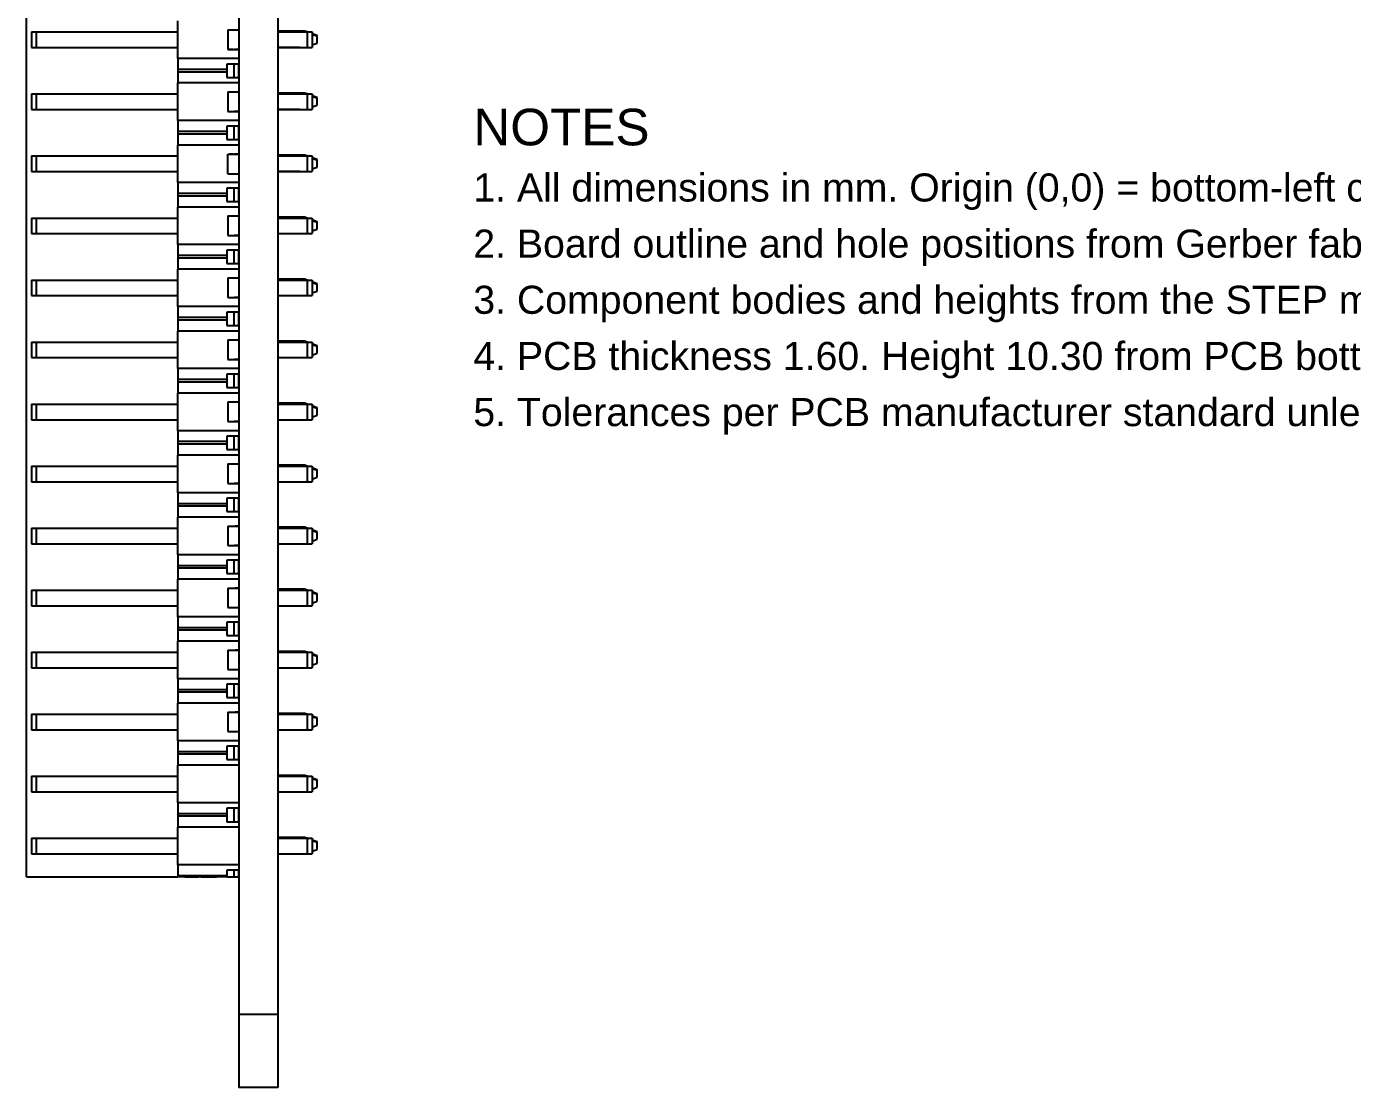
# Model space of a CAD drawing. Header units: millimetres. Extents: x 5 to 205, y 5 to 144.
# Drawn here: x 108 to 162.3, y 52.5 to 96 of the extents above; entities that cross this region are included whole.
import ezdxf

# ---------------------------------------------------------------- set-up
doc = ezdxf.new("R2010")
doc.units = ezdxf.units.MM
doc.layers.add('PARTS', color=8, linetype='CONTINUOUS')
doc.layers.add('TEXT', color=7, linetype='CONTINUOUS')
doc.styles.add('CJK', font='arial.ttf')

msp = doc.modelspace()

# ---------------------------------------------------------------- linework, layer by layer
at = {"layer": 'PARTS'}
for points in [[(116.7, 122.5), (116.7, 55.5)], [(118.3, 122.5), (118.3, 55.5)], [(108, 61.134), (108, 117.014)], [(114.2, 94.654), (114.2, 96.194)], [(108.2, 95.744), (108.4, 95.744)], [(108.2, 95.744), (108.2, 95.104)], [(108.4, 95.744), (114.2, 95.744)], [(108.4, 95.744), (108.4, 95.104)], [(116.25, 95.829), (116.25, 95.029)], [(116.25, 95.829), (116.7, 95.829)], [(116.539, 95.834), (116.551, 95.834)], [(116.539, 95.834), (116.539, 95.829)], [(116.551, 95.834), (116.563, 95.834)], [(116.551, 95.834), (116.551, 95.829)], [(116.563, 95.834), (116.577, 95.834)], [(116.563, 95.834), (116.563, 95.829)], [(116.577, 95.834), (116.61, 95.834)], [(116.577, 95.834), (116.577, 95.829)], [(116.61, 95.834), (116.641, 95.834)], [(116.61, 95.834), (116.61, 95.829)], [(116.641, 95.834), (116.655, 95.834)], [(116.641, 95.834), (116.641, 95.829)], [(116.655, 95.834), (116.675, 95.834)], [(116.655, 95.834), (116.655, 95.829)], [(116.675, 95.834), (116.675, 95.829)], [(119.4, 95.776), (118.3, 95.776)], [(118.3, 95.744), (119.5, 95.744)], [(119.4, 95.744), (118.3, 95.744)], [(119.488, 95.744), (119.4, 95.776)], [(119.4, 95.744), (119.4, 95.744)], [(119.5, 95.744), (119.7, 95.744)], [(119.5, 95.744), (119.5, 95.104)], [(119.7, 95.744), (119.7, 95.104)], [(119.9, 95.594), (119.7, 95.667)], [(119.9, 95.562), (119.7, 95.635)], [(119.9, 95.562), (119.9, 95.594)], [(108.2, 95.104), (108.4, 95.104)], [(108.4, 95.104), (114.2, 95.104)], [(118.3, 95.104), (119.5, 95.104)], [(119.2, 95.104), (118.3, 95.104)], [(119.5, 95.104), (119.7, 95.104)], [(119.7, 95.213), (119.9, 95.286)], [(119.9, 95.286), (119.9, 95.562)], [(116.7, 94.654), (114.2, 94.654)], [(114.2, 94.654), (114.2, 94.204)], [(116.25, 95.029), (116.7, 95.029)], [(116.306, 95.019), (116.306, 95.029)], [(116.317, 95.019), (116.306, 95.019)], [(116.317, 95.019), (116.317, 95.029)], [(116.318, 95.019), (116.317, 95.019)], [(116.318, 95.019), (116.318, 95.029)], [(116.366, 95.019), (116.318, 95.019)], [(116.366, 95.019), (116.366, 95.029)], [(116.367, 95.019), (116.366, 95.019)], [(116.367, 95.019), (116.367, 95.029)], [(116.394, 95.019), (116.367, 95.019)], [(116.394, 95.019), (116.394, 95.029)], [(116.441, 95.019), (116.394, 95.019)], [(116.441, 95.019), (116.441, 95.029)], [(116.446, 95.019), (116.441, 95.019)], [(116.446, 95.019), (116.446, 95.029)], [(116.457, 95.019), (116.446, 95.019)], [(116.457, 95.019), (116.457, 95.029)], [(116.463, 95.019), (116.457, 95.019)], [(116.463, 95.019), (116.463, 95.029)], [(116.473, 95.029), (116.52, 95.025)], [(116.52, 95.029), (116.52, 95.024)], [(116.7, 95.024), (116.52, 95.024)], [(114.2, 94.204), (114.2, 94.104)], [(116.2, 94.204), (114.2, 94.204)], [(114.2, 94.104), (114.2, 93.654)], [(116.2, 94.104), (114.2, 94.104)], [(116.2, 94.429), (116.2, 94.204)], [(116.7, 94.429), (116.2, 94.429)], [(116.2, 94.204), (116.2, 94.104)], [(116.2, 94.104), (116.2, 93.879)], [(116.5, 93.879), (116.5, 94.429)], [(116.7, 93.879), (116.7, 94.429)], [(114.2, 92.114), (114.2, 93.654)], [(116.7, 93.654), (114.2, 93.654)], [(116.2, 93.879), (116.7, 93.879)], [(108.2, 93.204), (108.4, 93.204)], [(108.2, 93.204), (108.2, 92.564)], [(108.4, 93.204), (114.2, 93.204)], [(108.4, 93.204), (108.4, 92.564)], [(116.25, 93.289), (116.25, 92.489)], [(116.25, 93.289), (116.7, 93.289)], [(116.539, 93.294), (116.551, 93.294)], [(116.539, 93.294), (116.539, 93.289)], [(116.551, 93.294), (116.563, 93.294)], [(116.551, 93.294), (116.551, 93.289)], [(116.563, 93.294), (116.577, 93.294)], [(116.563, 93.294), (116.563, 93.289)], [(116.577, 93.294), (116.61, 93.294)], [(116.577, 93.294), (116.577, 93.289)], [(116.61, 93.294), (116.641, 93.294)], [(116.61, 93.294), (116.61, 93.289)], [(116.641, 93.294), (116.655, 93.294)], [(116.641, 93.294), (116.641, 93.289)], [(116.655, 93.294), (116.675, 93.294)], [(116.655, 93.294), (116.655, 93.289)], [(116.675, 93.294), (116.675, 93.289)], [(119.4, 93.236), (118.3, 93.236)], [(118.3, 93.204), (119.5, 93.204)], [(119.4, 93.204), (118.3, 93.204)], [(119.488, 93.204), (119.4, 93.236)], [(119.4, 93.204), (119.4, 93.204)], [(119.5, 93.204), (119.7, 93.204)], [(119.5, 93.204), (119.5, 92.564)], [(119.7, 93.204), (119.7, 92.564)], [(119.9, 93.054), (119.7, 93.127)], [(119.9, 93.022), (119.7, 93.095)], [(119.9, 93.022), (119.9, 93.054)], [(119.9, 92.746), (119.9, 93.022)], [(108.2, 92.564), (108.4, 92.564)], [(108.4, 92.564), (114.2, 92.564)], [(116.25, 92.489), (116.7, 92.489)], [(116.306, 92.479), (116.306, 92.489)], [(116.317, 92.479), (116.306, 92.479)], [(116.317, 92.479), (116.317, 92.489)], [(116.318, 92.479), (116.317, 92.479)], [(116.318, 92.479), (116.318, 92.489)], [(116.366, 92.479), (116.318, 92.479)], [(116.366, 92.479), (116.366, 92.489)], [(116.367, 92.479), (116.366, 92.479)], [(116.367, 92.479), (116.367, 92.489)], [(116.394, 92.479), (116.367, 92.479)], [(116.394, 92.479), (116.394, 92.489)], [(116.441, 92.479), (116.394, 92.479)], [(116.441, 92.479), (116.441, 92.489)], [(116.446, 92.479), (116.441, 92.479)], [(116.446, 92.479), (116.446, 92.489)], [(116.457, 92.479), (116.446, 92.479)], [(116.457, 92.479), (116.457, 92.489)], [(116.463, 92.479), (116.457, 92.479)], [(116.463, 92.479), (116.463, 92.489)], [(116.473, 92.489), (116.52, 92.485)], [(116.52, 92.489), (116.52, 92.484)], [(116.7, 92.484), (116.52, 92.484)], [(118.3, 92.564), (119.5, 92.564)], [(119.2, 92.564), (118.3, 92.564)], [(119.5, 92.564), (119.7, 92.564)], [(119.7, 92.673), (119.9, 92.746)], [(116.7, 92.114), (114.2, 92.114)], [(114.2, 92.114), (114.2, 91.664)], [(116.2, 91.889), (116.2, 91.664)], [(116.7, 91.889), (116.2, 91.889)], [(116.5, 91.339), (116.5, 91.889)], [(116.7, 91.339), (116.7, 91.889)], [(114.2, 91.664), (114.2, 91.564)], [(116.2, 91.664), (114.2, 91.664)], [(114.2, 91.564), (114.2, 91.114)], [(116.2, 91.564), (114.2, 91.564)], [(116.2, 91.664), (116.2, 91.564)], [(116.2, 91.564), (116.2, 91.339)], [(116.2, 91.339), (116.7, 91.339)], [(116.7, 91.645), (116.7, 91.595)], [(116.7, 91.645), (116.7, 91.595)], [(116.7, 91.595), (116.7, 91.365)], [(116.7, 91.114), (114.2, 91.114)], [(114.2, 89.574), (114.2, 91.114)], [(116.25, 89.939), (116.25, 90.739)], [(116.25, 90.739), (116.7, 90.739)], [(116.306, 90.749), (116.319, 90.749)], [(116.306, 90.749), (116.306, 90.739)], [(116.319, 90.749), (116.333, 90.749)], [(116.319, 90.749), (116.319, 90.739)], [(116.333, 90.749), (116.349, 90.749)], [(116.333, 90.749), (116.333, 90.739)], [(116.349, 90.749), (116.388, 90.749)], [(116.349, 90.749), (116.349, 90.739)], [(116.388, 90.749), (116.424, 90.749)], [(116.388, 90.749), (116.388, 90.739)], [(116.424, 90.749), (116.44, 90.749)], [(116.424, 90.749), (116.424, 90.739)], [(116.44, 90.749), (116.463, 90.749)], [(116.44, 90.749), (116.44, 90.739)], [(116.463, 90.749), (116.463, 90.739)], [(116.473, 90.739), (116.52, 90.743)], [(116.52, 90.744), (116.52, 90.739)], [(116.7, 90.744), (116.52, 90.744)], [(116.539, 90.754), (116.551, 90.754)], [(116.539, 90.754), (116.539, 90.744)], [(116.551, 90.754), (116.563, 90.754)], [(116.551, 90.754), (116.551, 90.744)], [(116.563, 90.754), (116.577, 90.754)], [(116.563, 90.754), (116.563, 90.744)], [(116.577, 90.754), (116.61, 90.754)], [(116.577, 90.754), (116.577, 90.744)], [(116.61, 90.754), (116.641, 90.754)], [(116.61, 90.754), (116.61, 90.744)], [(116.641, 90.754), (116.655, 90.754)], [(116.641, 90.754), (116.641, 90.744)], [(116.655, 90.754), (116.675, 90.754)], [(116.655, 90.754), (116.655, 90.744)], [(116.675, 90.754), (116.675, 90.744)], [(119.4, 90.696), (118.3, 90.696)], [(119.488, 90.664), (119.4, 90.696)], [(108.2, 90.664), (108.4, 90.664)], [(108.2, 90.664), (108.2, 90.024)], [(108.4, 90.664), (114.2, 90.664)], [(108.4, 90.664), (108.4, 90.024)], [(118.3, 90.664), (119.5, 90.664)], [(119.4, 90.664), (118.3, 90.664)], [(119.4, 90.664), (119.4, 90.664)], [(119.5, 90.664), (119.7, 90.664)], [(119.5, 90.664), (119.5, 90.024)], [(119.7, 90.664), (119.7, 90.024)], [(119.9, 90.514), (119.7, 90.587)], [(119.9, 90.482), (119.7, 90.555)], [(119.7, 90.133), (119.9, 90.206)], [(119.9, 90.482), (119.9, 90.514)], [(119.9, 90.206), (119.9, 90.482)], [(108.2, 90.024), (108.4, 90.024)], [(108.4, 90.024), (114.2, 90.024)], [(116.25, 89.939), (116.7, 89.939)], [(118.3, 90.024), (119.5, 90.024)], [(119.2, 90.024), (118.3, 90.024)], [(119.5, 90.024), (119.7, 90.024)], [(116.7, 89.574), (114.2, 89.574)], [(114.2, 89.574), (114.2, 89.124)], [(114.2, 89.124), (114.2, 89.024)], [(116.2, 89.124), (114.2, 89.124)], [(116.2, 89.349), (116.2, 89.124)], [(116.7, 89.349), (116.2, 89.349)], [(116.2, 89.124), (116.2, 89.024)], [(116.5, 88.799), (116.5, 89.349)], [(116.7, 88.799), (116.7, 89.349)], [(114.2, 89.024), (114.2, 88.574)], [(116.2, 89.024), (114.2, 89.024)], [(114.2, 87.034), (114.2, 88.574)], [(116.7, 88.574), (114.2, 88.574)], [(116.2, 89.024), (116.2, 88.799)], [(116.2, 88.799), (116.7, 88.799)], [(108.2, 88.124), (108.4, 88.124)], [(108.2, 88.124), (108.2, 87.484)], [(108.4, 88.124), (114.2, 88.124)], [(108.4, 88.124), (108.4, 87.484)], [(116.25, 88.209), (116.25, 87.409)], [(116.25, 88.209), (116.7, 88.209)], [(116.539, 88.214), (116.551, 88.214)], [(116.539, 88.214), (116.539, 88.209)], [(116.551, 88.214), (116.563, 88.214)], [(116.551, 88.214), (116.551, 88.209)], [(116.563, 88.214), (116.577, 88.214)], [(116.563, 88.214), (116.563, 88.209)], [(116.577, 88.214), (116.61, 88.214)], [(116.577, 88.214), (116.577, 88.209)], [(116.61, 88.214), (116.641, 88.214)], [(116.61, 88.214), (116.61, 88.209)], [(116.641, 88.214), (116.655, 88.214)], [(116.641, 88.214), (116.641, 88.209)], [(116.655, 88.214), (116.675, 88.214)], [(116.655, 88.214), (116.655, 88.209)], [(116.675, 88.214), (116.675, 88.209)], [(119.4, 88.156), (118.3, 88.156)], [(118.3, 88.124), (119.5, 88.124)], [(119.4, 88.124), (118.3, 88.124)], [(119.2, 88.124), (118.3, 88.124)], [(119.488, 88.124), (119.4, 88.156)], [(119.4, 88.124), (119.4, 88.124)], [(119.5, 88.124), (119.7, 88.124)], [(119.5, 88.124), (119.5, 87.484)], [(119.7, 88.124), (119.7, 87.484)], [(119.9, 87.974), (119.7, 88.047)], [(119.9, 87.942), (119.7, 88.015)], [(108.2, 87.484), (108.4, 87.484)], [(108.4, 87.484), (114.2, 87.484)], [(118.3, 87.484), (119.5, 87.484)], [(119.5, 87.484), (119.7, 87.484)], [(119.7, 87.593), (119.9, 87.666)], [(119.9, 87.942), (119.9, 87.974)], [(119.9, 87.666), (119.9, 87.942)], [(116.7, 87.034), (114.2, 87.034)], [(114.2, 87.034), (114.2, 86.584)], [(116.25, 87.409), (116.7, 87.409)], [(116.306, 87.399), (116.306, 87.409)], [(116.317, 87.399), (116.306, 87.399)], [(116.317, 87.399), (116.317, 87.409)], [(116.318, 87.399), (116.317, 87.399)], [(116.318, 87.399), (116.318, 87.409)], [(116.366, 87.399), (116.318, 87.399)], [(116.366, 87.399), (116.366, 87.409)], [(116.367, 87.399), (116.366, 87.399)], [(116.367, 87.399), (116.367, 87.409)], [(116.394, 87.399), (116.367, 87.399)], [(116.394, 87.399), (116.394, 87.409)], [(116.441, 87.399), (116.394, 87.399)], [(116.441, 87.399), (116.441, 87.409)], [(116.446, 87.399), (116.441, 87.399)], [(116.446, 87.399), (116.446, 87.409)], [(116.457, 87.399), (116.446, 87.399)], [(116.457, 87.399), (116.457, 87.409)], [(116.463, 87.399), (116.457, 87.399)], [(116.463, 87.399), (116.463, 87.409)], [(116.473, 87.409), (116.52, 87.405)], [(116.52, 87.409), (116.52, 87.404)], [(116.7, 87.404), (116.52, 87.404)], [(114.2, 86.584), (114.2, 86.484)], [(116.2, 86.584), (114.2, 86.584)], [(114.2, 86.484), (114.2, 86.034)], [(116.2, 86.484), (114.2, 86.484)], [(116.2, 86.809), (116.2, 86.584)], [(116.7, 86.809), (116.2, 86.809)], [(116.2, 86.809), (116.2, 86.727)], [(116.2, 86.584), (116.2, 86.484)], [(116.2, 86.484), (116.2, 86.259)], [(116.5, 86.259), (116.5, 86.809)], [(116.7, 86.259), (116.7, 86.809)], [(116.7, 86.034), (114.2, 86.034)], [(114.2, 84.494), (114.2, 86.034)], [(116.2, 86.283), (116.2, 86.259)], [(116.2, 86.259), (116.7, 86.259)], [(108.2, 85.584), (108.4, 85.584)], [(108.2, 85.584), (108.2, 84.944)], [(108.4, 85.584), (114.2, 85.584)], [(108.4, 85.584), (108.4, 84.944)], [(116.25, 85.669), (116.25, 84.869)], [(116.25, 85.669), (116.7, 85.669)], [(116.539, 85.674), (116.551, 85.674)], [(116.539, 85.674), (116.539, 85.669)], [(116.551, 85.674), (116.563, 85.674)], [(116.551, 85.674), (116.551, 85.669)], [(116.563, 85.674), (116.577, 85.674)], [(116.563, 85.674), (116.563, 85.669)], [(116.577, 85.674), (116.61, 85.674)], [(116.577, 85.674), (116.577, 85.669)], [(116.61, 85.674), (116.641, 85.674)], [(116.61, 85.674), (116.61, 85.669)], [(116.641, 85.674), (116.655, 85.674)], [(116.641, 85.674), (116.641, 85.669)], [(116.655, 85.674), (116.675, 85.674)], [(116.655, 85.674), (116.655, 85.669)], [(116.675, 85.674), (116.675, 85.669)], [(119.4, 85.616), (118.3, 85.616)], [(118.3, 85.584), (119.5, 85.584)], [(119.4, 85.584), (118.3, 85.584)], [(119.2, 85.584), (118.3, 85.584)], [(119.488, 85.584), (119.4, 85.616)], [(119.4, 85.584), (119.4, 85.584)], [(119.5, 85.584), (119.7, 85.584)], [(119.5, 85.584), (119.5, 84.944)], [(119.7, 85.584), (119.7, 84.944)], [(119.9, 85.434), (119.7, 85.507)], [(119.9, 85.402), (119.7, 85.475)], [(119.9, 85.402), (119.9, 85.434)], [(119.9, 85.126), (119.9, 85.402)], [(108.2, 84.944), (108.4, 84.944)], [(108.4, 84.944), (114.2, 84.944)], [(116.25, 84.869), (116.7, 84.869)], [(116.306, 84.859), (116.306, 84.869)], [(116.317, 84.859), (116.306, 84.859)], [(116.317, 84.859), (116.317, 84.869)], [(116.318, 84.859), (116.317, 84.859)], [(116.318, 84.859), (116.318, 84.869)], [(116.366, 84.859), (116.318, 84.859)], [(116.366, 84.859), (116.366, 84.869)], [(116.367, 84.859), (116.366, 84.859)], [(116.367, 84.859), (116.367, 84.869)], [(116.394, 84.859), (116.367, 84.859)], [(116.394, 84.859), (116.394, 84.869)], [(116.441, 84.859), (116.394, 84.859)], [(116.441, 84.859), (116.441, 84.869)], [(116.446, 84.859), (116.441, 84.859)], [(116.446, 84.859), (116.446, 84.869)], [(116.457, 84.859), (116.446, 84.859)], [(116.457, 84.859), (116.457, 84.869)], [(116.463, 84.859), (116.457, 84.859)], [(116.463, 84.859), (116.463, 84.869)], [(116.473, 84.869), (116.52, 84.865)], [(116.52, 84.869), (116.52, 84.864)], [(116.7, 84.864), (116.52, 84.864)], [(118.3, 84.944), (119.5, 84.944)], [(119.5, 84.944), (119.7, 84.944)], [(119.7, 85.053), (119.9, 85.126)], [(116.7, 84.494), (114.2, 84.494)], [(114.2, 84.494), (114.2, 84.044)], [(116.2, 84.269), (116.2, 84.044)], [(116.7, 84.269), (116.2, 84.269)], [(116.5, 83.719), (116.5, 84.269)], [(116.7, 83.719), (116.7, 84.269)], [(114.2, 84.044), (114.2, 83.944)], [(116.2, 84.044), (114.2, 84.044)], [(114.2, 83.944), (114.2, 83.494)], [(116.2, 83.944), (114.2, 83.944)], [(116.2, 84.044), (116.2, 83.944)], [(116.2, 83.944), (116.2, 83.719)], [(116.2, 83.719), (116.7, 83.719)], [(116.7, 83.494), (114.2, 83.494)], [(114.2, 81.954), (114.2, 83.494)], [(116.25, 83.129), (116.25, 82.329)], [(116.25, 83.129), (116.7, 83.129)], [(116.539, 83.134), (116.551, 83.134)], [(116.539, 83.134), (116.539, 83.129)], [(116.551, 83.134), (116.563, 83.134)], [(116.551, 83.134), (116.551, 83.129)], [(116.563, 83.134), (116.577, 83.134)], [(116.563, 83.134), (116.563, 83.129)], [(116.577, 83.134), (116.61, 83.134)], [(116.577, 83.134), (116.577, 83.129)], [(116.61, 83.134), (116.641, 83.134)], [(116.61, 83.134), (116.61, 83.129)], [(116.641, 83.134), (116.655, 83.134)], [(116.641, 83.134), (116.641, 83.129)], [(116.655, 83.134), (116.675, 83.134)], [(116.655, 83.134), (116.655, 83.129)], [(116.675, 83.134), (116.675, 83.129)], [(108.2, 83.044), (108.4, 83.044)], [(108.2, 83.044), (108.2, 82.404)], [(108.4, 83.044), (114.2, 83.044)], [(108.4, 83.044), (108.4, 82.404)], [(119.4, 83.076), (118.3, 83.076)], [(118.3, 83.044), (119.5, 83.044)], [(119.4, 83.044), (118.3, 83.044)], [(119.2, 83.044), (118.3, 83.044)], [(119.488, 83.044), (119.4, 83.076)], [(119.4, 83.044), (119.4, 83.044)], [(119.5, 83.044), (119.7, 83.044)], [(119.5, 83.044), (119.5, 82.404)], [(119.7, 83.044), (119.7, 82.404)], [(119.9, 82.894), (119.7, 82.967)], [(119.9, 82.862), (119.7, 82.935)], [(119.7, 82.513), (119.9, 82.586)], [(119.9, 82.862), (119.9, 82.894)], [(119.9, 82.586), (119.9, 82.862)], [(108.2, 82.404), (108.4, 82.404)], [(108.4, 82.404), (114.2, 82.404)], [(116.25, 82.329), (116.7, 82.329)], [(116.306, 82.319), (116.306, 82.329)], [(116.317, 82.319), (116.306, 82.319)], [(116.317, 82.319), (116.317, 82.329)], [(116.318, 82.319), (116.317, 82.319)], [(116.318, 82.319), (116.318, 82.329)], [(116.366, 82.319), (116.318, 82.319)], [(116.366, 82.319), (116.366, 82.329)], [(116.367, 82.319), (116.366, 82.319)], [(116.367, 82.319), (116.367, 82.329)], [(116.394, 82.319), (116.367, 82.319)], [(116.394, 82.319), (116.394, 82.329)], [(116.441, 82.319), (116.394, 82.319)], [(116.441, 82.319), (116.441, 82.329)], [(116.446, 82.319), (116.441, 82.319)], [(116.446, 82.319), (116.446, 82.329)], [(116.457, 82.319), (116.446, 82.319)], [(116.457, 82.319), (116.457, 82.329)], [(116.463, 82.319), (116.457, 82.319)], [(116.463, 82.319), (116.463, 82.329)], [(116.473, 82.329), (116.52, 82.325)], [(116.52, 82.329), (116.52, 82.324)], [(116.7, 82.324), (116.52, 82.324)], [(118.3, 82.404), (119.5, 82.404)], [(119.5, 82.404), (119.7, 82.404)], [(116.7, 81.954), (114.2, 81.954)], [(114.2, 81.954), (114.2, 81.504)], [(114.2, 81.504), (114.2, 81.404)], [(116.2, 81.504), (114.2, 81.504)], [(116.2, 81.729), (116.2, 81.504)], [(116.7, 81.729), (116.2, 81.729)], [(116.2, 81.504), (116.2, 81.404)], [(116.5, 81.179), (116.5, 81.729)], [(116.7, 81.179), (116.7, 81.729)], [(116.7, 81.729), (116.7, 81.565)], [(114.2, 81.404), (114.2, 80.954)], [(116.2, 81.404), (114.2, 81.404)], [(116.7, 80.954), (114.2, 80.954)], [(114.2, 79.414), (114.2, 80.954)], [(116.2, 81.404), (116.2, 81.179)], [(116.2, 81.179), (116.7, 81.179)], [(108.2, 80.504), (108.4, 80.504)], [(108.2, 80.504), (108.2, 79.864)], [(108.4, 80.504), (114.2, 80.504)], [(108.4, 80.504), (108.4, 79.864)], [(116.25, 80.589), (116.25, 79.789)], [(116.25, 80.589), (116.7, 80.589)], [(116.539, 80.594), (116.551, 80.594)], [(116.539, 80.594), (116.539, 80.589)], [(116.551, 80.594), (116.563, 80.594)], [(116.551, 80.594), (116.551, 80.589)], [(116.563, 80.594), (116.577, 80.594)], [(116.563, 80.594), (116.563, 80.589)], [(116.577, 80.594), (116.61, 80.594)], [(116.577, 80.594), (116.577, 80.589)], [(116.61, 80.594), (116.641, 80.594)], [(116.61, 80.594), (116.61, 80.589)], [(116.641, 80.594), (116.655, 80.594)], [(116.641, 80.594), (116.641, 80.589)], [(116.655, 80.594), (116.675, 80.594)], [(116.655, 80.594), (116.655, 80.589)], [(116.675, 80.594), (116.675, 80.589)], [(119.4, 80.536), (118.3, 80.536)], [(118.3, 80.504), (119.5, 80.504)], [(119.4, 80.504), (118.3, 80.504)], [(119.2, 80.504), (118.3, 80.504)], [(119.488, 80.504), (119.4, 80.536)], [(119.4, 80.504), (119.4, 80.504)], [(119.5, 80.504), (119.7, 80.504)], [(119.5, 80.504), (119.5, 79.864)], [(119.7, 80.504), (119.7, 79.864)], [(119.9, 80.354), (119.7, 80.427)], [(119.9, 80.322), (119.7, 80.395)], [(108.2, 79.864), (108.4, 79.864)], [(108.4, 79.864), (114.2, 79.864)], [(118.3, 79.864), (119.5, 79.864)], [(119.5, 79.864), (119.7, 79.864)], [(119.7, 79.973), (119.9, 80.046)], [(119.9, 80.322), (119.9, 80.354)], [(119.9, 80.046), (119.9, 80.322)], [(116.7, 79.414), (114.2, 79.414)], [(114.2, 79.414), (114.2, 78.964)], [(116.25, 79.789), (116.7, 79.789)], [(116.306, 79.779), (116.306, 79.789)], [(116.317, 79.779), (116.306, 79.779)], [(116.317, 79.779), (116.317, 79.789)], [(116.318, 79.779), (116.317, 79.779)], [(116.318, 79.779), (116.318, 79.789)], [(116.366, 79.779), (116.318, 79.779)], [(116.366, 79.779), (116.366, 79.789)], [(116.367, 79.779), (116.366, 79.779)], [(116.367, 79.779), (116.367, 79.789)], [(116.394, 79.779), (116.367, 79.779)], [(116.394, 79.779), (116.394, 79.789)], [(116.441, 79.779), (116.394, 79.779)], [(116.441, 79.779), (116.441, 79.789)], [(116.446, 79.779), (116.441, 79.779)], [(116.446, 79.779), (116.446, 79.789)], [(116.457, 79.779), (116.446, 79.779)], [(116.457, 79.779), (116.457, 79.789)], [(116.463, 79.779), (116.457, 79.779)], [(116.463, 79.779), (116.463, 79.789)], [(116.473, 79.789), (116.52, 79.785)], [(116.52, 79.789), (116.52, 79.784)], [(116.7, 79.784), (116.52, 79.784)], [(114.2, 78.964), (114.2, 78.864)], [(116.2, 78.964), (114.2, 78.964)], [(114.2, 78.864), (114.2, 78.414)], [(116.2, 78.864), (114.2, 78.864)], [(116.2, 79.189), (116.2, 78.964)], [(116.7, 79.189), (116.2, 79.189)], [(116.2, 78.964), (116.2, 78.864)], [(116.2, 78.864), (116.2, 78.639)], [(116.5, 78.639), (116.5, 79.189)], [(116.7, 78.639), (116.7, 79.189)], [(114.2, 76.874), (114.2, 78.414)], [(116.7, 78.414), (114.2, 78.414)], [(116.2, 78.639), (116.7, 78.639)], [(108.2, 77.964), (108.4, 77.964)], [(108.2, 77.964), (108.2, 77.324)], [(108.4, 77.964), (114.2, 77.964)], [(108.4, 77.964), (108.4, 77.324)], [(116.25, 78.049), (116.25, 77.249)], [(116.25, 78.049), (116.7, 78.049)], [(116.539, 78.054), (116.551, 78.054)], [(116.539, 78.054), (116.539, 78.049)], [(116.551, 78.054), (116.563, 78.054)], [(116.551, 78.054), (116.551, 78.049)], [(116.563, 78.054), (116.577, 78.054)], [(116.563, 78.054), (116.563, 78.049)], [(116.577, 78.054), (116.61, 78.054)], [(116.577, 78.054), (116.577, 78.049)], [(116.61, 78.054), (116.641, 78.054)], [(116.61, 78.054), (116.61, 78.049)], [(116.641, 78.054), (116.655, 78.054)], [(116.641, 78.054), (116.641, 78.049)], [(116.655, 78.054), (116.675, 78.054)], [(116.655, 78.054), (116.655, 78.049)], [(116.675, 78.054), (116.675, 78.049)], [(119.4, 77.996), (118.3, 77.996)], [(118.3, 77.964), (119.5, 77.964)], [(119.4, 77.964), (118.3, 77.964)], [(119.2, 77.964), (118.3, 77.964)], [(119.488, 77.964), (119.4, 77.996)], [(119.4, 77.964), (119.4, 77.964)], [(119.5, 77.964), (119.7, 77.964)], [(119.5, 77.964), (119.5, 77.324)], [(119.7, 77.964), (119.7, 77.324)], [(119.9, 77.814), (119.7, 77.887)], [(119.9, 77.782), (119.7, 77.855)], [(119.9, 77.782), (119.9, 77.814)], [(119.9, 77.506), (119.9, 77.782)], [(108.2, 77.324), (108.4, 77.324)], [(108.4, 77.324), (114.2, 77.324)], [(116.25, 77.249), (116.7, 77.249)], [(116.306, 77.239), (116.306, 77.249)], [(116.317, 77.239), (116.306, 77.239)], [(116.317, 77.239), (116.317, 77.249)], [(116.318, 77.239), (116.317, 77.239)], [(116.318, 77.239), (116.318, 77.249)], [(116.366, 77.239), (116.318, 77.239)], [(116.366, 77.239), (116.366, 77.249)], [(116.367, 77.239), (116.366, 77.239)], [(116.367, 77.239), (116.367, 77.249)], [(116.394, 77.239), (116.367, 77.239)], [(116.394, 77.239), (116.394, 77.249)], [(116.441, 77.239), (116.394, 77.239)], [(116.441, 77.239), (116.441, 77.249)], [(116.446, 77.239), (116.441, 77.239)], [(116.446, 77.239), (116.446, 77.249)], [(116.457, 77.239), (116.446, 77.239)], [(116.457, 77.239), (116.457, 77.249)], [(116.463, 77.239), (116.457, 77.239)], [(116.463, 77.239), (116.463, 77.249)], [(116.473, 77.249), (116.52, 77.245)], [(116.52, 77.249), (116.52, 77.244)], [(116.7, 77.244), (116.52, 77.244)], [(118.3, 77.324), (119.5, 77.324)], [(119.5, 77.324), (119.7, 77.324)], [(119.7, 77.433), (119.9, 77.506)], [(116.7, 76.874), (114.2, 76.874)], [(114.2, 76.874), (114.2, 76.424)], [(116.2, 76.649), (116.2, 76.424)], [(116.7, 76.649), (116.2, 76.649)], [(116.5, 76.099), (116.5, 76.649)], [(116.7, 76.099), (116.7, 76.649)], [(114.2, 76.424), (114.2, 76.324)], [(116.2, 76.424), (114.2, 76.424)], [(114.2, 76.324), (114.2, 75.874)], [(116.2, 76.324), (114.2, 76.324)], [(116.2, 76.424), (116.2, 76.324)], [(116.2, 76.324), (116.2, 76.099)], [(116.2, 76.099), (116.7, 76.099)], [(116.7, 75.874), (114.2, 75.874)], [(114.2, 74.334), (114.2, 75.874)], [(116.25, 75.509), (116.25, 74.709)], [(116.25, 75.509), (116.7, 75.509)], [(116.539, 75.514), (116.551, 75.514)], [(116.539, 75.514), (116.539, 75.509)], [(116.551, 75.514), (116.563, 75.514)], [(116.551, 75.514), (116.551, 75.509)], [(116.563, 75.514), (116.577, 75.514)], [(116.563, 75.514), (116.563, 75.509)], [(116.577, 75.514), (116.61, 75.514)], [(116.577, 75.514), (116.577, 75.509)], [(116.61, 75.514), (116.641, 75.514)], [(116.61, 75.514), (116.61, 75.509)], [(116.641, 75.514), (116.655, 75.514)], [(116.641, 75.514), (116.641, 75.509)], [(116.655, 75.514), (116.675, 75.514)], [(116.655, 75.514), (116.655, 75.509)], [(116.675, 75.514), (116.675, 75.509)], [(108.2, 75.424), (108.4, 75.424)], [(108.2, 75.424), (108.2, 74.784)], [(108.4, 75.424), (114.2, 75.424)], [(108.4, 75.424), (108.4, 74.784)], [(119.4, 75.456), (118.3, 75.456)], [(118.3, 75.424), (119.5, 75.424)], [(119.4, 75.424), (118.3, 75.424)], [(119.2, 75.424), (118.3, 75.424)], [(119.488, 75.424), (119.4, 75.456)], [(119.4, 75.424), (119.4, 75.424)], [(119.5, 75.424), (119.7, 75.424)], [(119.5, 75.424), (119.5, 74.784)], [(119.7, 75.424), (119.7, 74.784)], [(119.9, 75.274), (119.7, 75.347)], [(119.9, 75.242), (119.7, 75.315)], [(119.7, 74.893), (119.9, 74.966)], [(119.9, 75.242), (119.9, 75.274)], [(119.9, 74.966), (119.9, 75.242)], [(108.2, 74.784), (108.4, 74.784)], [(108.4, 74.784), (114.2, 74.784)], [(116.25, 74.709), (116.7, 74.709)], [(116.306, 74.699), (116.306, 74.709)], [(116.317, 74.699), (116.306, 74.699)], [(116.317, 74.699), (116.317, 74.709)], [(116.318, 74.699), (116.317, 74.699)], [(116.318, 74.699), (116.318, 74.709)], [(116.366, 74.699), (116.318, 74.699)], [(116.366, 74.699), (116.366, 74.709)], [(116.367, 74.699), (116.366, 74.699)], [(116.367, 74.699), (116.367, 74.709)], [(116.394, 74.699), (116.367, 74.699)], [(116.394, 74.699), (116.394, 74.709)], [(116.441, 74.699), (116.394, 74.699)], [(116.441, 74.699), (116.441, 74.709)], [(116.446, 74.699), (116.441, 74.699)], [(116.446, 74.699), (116.446, 74.709)], [(116.457, 74.699), (116.446, 74.699)], [(116.457, 74.699), (116.457, 74.709)], [(116.463, 74.699), (116.457, 74.699)], [(116.463, 74.699), (116.463, 74.709)], [(116.473, 74.709), (116.52, 74.705)], [(116.52, 74.709), (116.52, 74.704)], [(116.7, 74.704), (116.52, 74.704)], [(118.3, 74.784), (119.5, 74.784)], [(119.5, 74.784), (119.7, 74.784)], [(116.7, 74.334), (114.2, 74.334)], [(114.2, 74.334), (114.2, 73.884)], [(114.2, 73.884), (114.2, 73.784)], [(116.2, 73.884), (114.2, 73.884)], [(116.2, 74.109), (116.2, 73.884)], [(116.7, 74.109), (116.2, 74.109)], [(116.2, 73.884), (116.2, 73.784)], [(116.5, 73.559), (116.5, 74.109)], [(116.7, 73.559), (116.7, 74.109)], [(114.2, 73.784), (114.2, 73.334)], [(116.2, 73.784), (114.2, 73.784)], [(116.7, 73.334), (114.2, 73.334)], [(114.2, 71.794), (114.2, 73.334)], [(116.2, 73.784), (116.2, 73.559)], [(116.2, 73.559), (116.7, 73.559)], [(108.2, 72.884), (108.4, 72.884)], [(108.2, 72.884), (108.2, 72.244)], [(108.4, 72.884), (114.2, 72.884)], [(108.4, 72.884), (108.4, 72.244)], [(116.25, 72.969), (116.25, 72.169)], [(116.25, 72.969), (116.7, 72.969)], [(116.539, 72.974), (116.551, 72.974)], [(116.539, 72.974), (116.539, 72.969)], [(116.551, 72.974), (116.563, 72.974)], [(116.551, 72.974), (116.551, 72.969)], [(116.563, 72.974), (116.577, 72.974)], [(116.563, 72.974), (116.563, 72.969)], [(116.577, 72.974), (116.61, 72.974)], [(116.577, 72.974), (116.577, 72.969)], [(116.61, 72.974), (116.641, 72.974)], [(116.61, 72.974), (116.61, 72.969)], [(116.641, 72.974), (116.655, 72.974)], [(116.641, 72.974), (116.641, 72.969)], [(116.655, 72.974), (116.675, 72.974)], [(116.655, 72.974), (116.655, 72.969)], [(116.675, 72.974), (116.675, 72.969)], [(119.4, 72.916), (118.3, 72.916)], [(118.3, 72.884), (119.5, 72.884)], [(119.4, 72.884), (118.3, 72.884)], [(119.2, 72.884), (118.3, 72.884)], [(119.488, 72.884), (119.4, 72.916)], [(119.4, 72.884), (119.4, 72.884)], [(119.5, 72.884), (119.7, 72.884)], [(119.5, 72.884), (119.5, 72.244)], [(119.7, 72.884), (119.7, 72.244)], [(119.9, 72.734), (119.7, 72.807)], [(119.9, 72.702), (119.7, 72.775)], [(108.2, 72.244), (108.4, 72.244)], [(108.4, 72.244), (114.2, 72.244)], [(118.3, 72.244), (119.5, 72.244)], [(119.5, 72.244), (119.7, 72.244)], [(119.7, 72.353), (119.9, 72.426)], [(119.9, 72.702), (119.9, 72.734)], [(119.9, 72.426), (119.9, 72.702)], [(116.7, 71.794), (114.2, 71.794)], [(114.2, 71.794), (114.2, 71.344)], [(116.25, 72.169), (116.7, 72.169)], [(116.306, 72.159), (116.306, 72.169)], [(116.317, 72.159), (116.306, 72.159)], [(116.317, 72.159), (116.317, 72.169)], [(116.318, 72.159), (116.317, 72.159)], [(116.318, 72.159), (116.318, 72.169)], [(116.366, 72.159), (116.318, 72.159)], [(116.366, 72.159), (116.366, 72.169)], [(116.367, 72.159), (116.366, 72.159)], [(116.367, 72.159), (116.367, 72.169)], [(116.394, 72.159), (116.367, 72.159)], [(116.394, 72.159), (116.394, 72.169)], [(116.441, 72.159), (116.394, 72.159)], [(116.441, 72.159), (116.441, 72.169)], [(116.446, 72.159), (116.441, 72.159)], [(116.446, 72.159), (116.446, 72.169)], [(116.457, 72.159), (116.446, 72.159)], [(116.457, 72.159), (116.457, 72.169)], [(116.463, 72.159), (116.457, 72.159)], [(116.463, 72.159), (116.463, 72.169)], [(116.473, 72.169), (116.52, 72.165)], [(116.52, 72.169), (116.52, 72.164)], [(116.7, 72.164), (116.52, 72.164)], [(114.2, 71.344), (114.2, 71.244)], [(116.2, 71.344), (114.2, 71.344)], [(114.2, 71.244), (114.2, 70.794)], [(116.2, 71.244), (114.2, 71.244)], [(116.2, 71.569), (116.2, 71.344)], [(116.7, 71.569), (116.2, 71.569)], [(116.2, 71.344), (116.2, 71.244)], [(116.2, 71.244), (116.2, 71.019)], [(116.5, 71.019), (116.5, 71.569)], [(116.7, 71.019), (116.7, 71.569)], [(114.2, 69.254), (114.2, 70.794)], [(116.7, 70.794), (114.2, 70.794)], [(116.2, 71.019), (116.7, 71.019)], [(108.2, 70.344), (108.4, 70.344)], [(108.2, 70.344), (108.2, 69.704)], [(108.4, 70.344), (114.2, 70.344)], [(108.4, 70.344), (108.4, 69.704)], [(116.25, 70.429), (116.25, 69.629)], [(116.25, 70.429), (116.7, 70.429)], [(116.539, 70.434), (116.551, 70.434)], [(116.539, 70.434), (116.539, 70.429)], [(116.551, 70.434), (116.563, 70.434)], [(116.551, 70.434), (116.551, 70.429)], [(116.563, 70.434), (116.577, 70.434)], [(116.563, 70.434), (116.563, 70.429)], [(116.577, 70.434), (116.61, 70.434)], [(116.577, 70.434), (116.577, 70.429)], [(116.61, 70.434), (116.641, 70.434)], [(116.61, 70.434), (116.61, 70.429)], [(116.641, 70.434), (116.655, 70.434)], [(116.641, 70.434), (116.641, 70.429)], [(116.655, 70.434), (116.675, 70.434)], [(116.655, 70.434), (116.655, 70.429)], [(116.675, 70.434), (116.675, 70.429)], [(119.4, 70.376), (118.3, 70.376)], [(118.3, 70.344), (119.5, 70.344)], [(119.4, 70.344), (118.3, 70.344)], [(119.2, 70.344), (118.3, 70.344)], [(119.488, 70.344), (119.4, 70.376)], [(119.4, 70.344), (119.4, 70.344)], [(119.5, 70.344), (119.7, 70.344)], [(119.5, 70.344), (119.5, 69.704)], [(119.7, 70.344), (119.7, 69.704)], [(119.9, 70.194), (119.7, 70.267)], [(119.9, 70.162), (119.7, 70.235)], [(119.9, 70.162), (119.9, 70.194)], [(119.9, 69.886), (119.9, 70.162)], [(108.2, 69.704), (108.4, 69.704)], [(108.4, 69.704), (114.2, 69.704)], [(116.25, 69.629), (116.7, 69.629)], [(116.306, 69.619), (116.306, 69.629)], [(116.317, 69.619), (116.306, 69.619)], [(116.317, 69.619), (116.317, 69.629)], [(116.318, 69.619), (116.317, 69.619)], [(116.318, 69.619), (116.318, 69.629)], [(116.366, 69.619), (116.318, 69.619)], [(116.366, 69.619), (116.366, 69.629)], [(116.367, 69.619), (116.366, 69.619)], [(116.367, 69.619), (116.367, 69.629)], [(116.394, 69.619), (116.367, 69.619)], [(116.394, 69.619), (116.394, 69.629)], [(116.441, 69.619), (116.394, 69.619)], [(116.441, 69.619), (116.441, 69.629)], [(116.446, 69.619), (116.441, 69.619)], [(116.446, 69.619), (116.446, 69.629)], [(116.457, 69.619), (116.446, 69.619)], [(116.457, 69.619), (116.457, 69.629)], [(116.463, 69.619), (116.457, 69.619)], [(116.463, 69.619), (116.463, 69.629)], [(116.473, 69.629), (116.52, 69.625)], [(116.52, 69.629), (116.52, 69.624)], [(116.7, 69.624), (116.52, 69.624)], [(118.3, 69.704), (119.5, 69.704)], [(119.5, 69.704), (119.7, 69.704)], [(119.7, 69.813), (119.9, 69.886)], [(116.7, 69.254), (114.2, 69.254)], [(114.2, 69.254), (114.2, 68.804)], [(116.2, 69.029), (116.2, 68.804)], [(116.7, 69.029), (116.2, 69.029)], [(116.5, 68.479), (116.5, 69.029)], [(116.7, 68.479), (116.7, 69.029)], [(114.2, 68.804), (114.2, 68.704)], [(116.2, 68.804), (114.2, 68.804)], [(114.2, 68.704), (114.2, 68.254)], [(116.2, 68.704), (114.2, 68.704)], [(116.2, 68.804), (116.2, 68.704)], [(116.2, 68.704), (116.2, 68.479)], [(116.2, 68.479), (116.7, 68.479)], [(116.7, 68.254), (114.2, 68.254)], [(114.2, 66.714), (114.2, 68.254)], [(116.25, 67.889), (116.25, 67.089)], [(116.25, 67.889), (116.7, 67.889)], [(116.539, 67.894), (116.551, 67.894)], [(116.539, 67.894), (116.539, 67.889)], [(116.551, 67.894), (116.563, 67.894)], [(116.551, 67.894), (116.551, 67.889)], [(116.563, 67.894), (116.577, 67.894)], [(116.563, 67.894), (116.563, 67.889)], [(116.577, 67.894), (116.61, 67.894)], [(116.577, 67.894), (116.577, 67.889)], [(116.61, 67.894), (116.641, 67.894)], [(116.61, 67.894), (116.61, 67.889)], [(116.641, 67.894), (116.655, 67.894)], [(116.641, 67.894), (116.641, 67.889)], [(116.655, 67.894), (116.675, 67.894)], [(116.655, 67.894), (116.655, 67.889)], [(116.675, 67.894), (116.675, 67.889)], [(108.2, 67.804), (108.4, 67.804)], [(108.2, 67.804), (108.2, 67.164)], [(108.4, 67.804), (114.2, 67.804)], [(108.4, 67.804), (108.4, 67.164)], [(119.4, 67.836), (118.3, 67.836)], [(118.3, 67.804), (119.5, 67.804)], [(119.4, 67.804), (118.3, 67.804)], [(119.2, 67.804), (118.3, 67.804)], [(119.488, 67.804), (119.4, 67.836)], [(119.4, 67.804), (119.4, 67.804)], [(119.5, 67.804), (119.7, 67.804)], [(119.5, 67.804), (119.5, 67.164)], [(119.7, 67.804), (119.7, 67.164)], [(119.9, 67.654), (119.7, 67.727)], [(119.9, 67.622), (119.7, 67.695)], [(119.7, 67.273), (119.9, 67.346)], [(119.9, 67.622), (119.9, 67.654)], [(119.9, 67.346), (119.9, 67.622)], [(108.2, 67.164), (108.4, 67.164)], [(108.4, 67.164), (114.2, 67.164)], [(116.25, 67.089), (116.7, 67.089)], [(116.306, 67.079), (116.306, 67.089)], [(116.317, 67.079), (116.306, 67.079)], [(116.317, 67.079), (116.317, 67.089)], [(116.318, 67.079), (116.317, 67.079)], [(116.318, 67.079), (116.318, 67.089)], [(116.366, 67.079), (116.318, 67.079)], [(116.366, 67.079), (116.366, 67.089)], [(116.367, 67.079), (116.366, 67.079)], [(116.367, 67.079), (116.367, 67.089)], [(116.394, 67.079), (116.367, 67.079)], [(116.394, 67.079), (116.394, 67.089)], [(116.441, 67.079), (116.394, 67.079)], [(116.441, 67.079), (116.441, 67.089)], [(116.446, 67.079), (116.441, 67.079)], [(116.446, 67.079), (116.446, 67.089)], [(116.457, 67.079), (116.446, 67.079)], [(116.457, 67.079), (116.457, 67.089)], [(116.463, 67.079), (116.457, 67.079)], [(116.463, 67.079), (116.463, 67.089)], [(116.473, 67.089), (116.52, 67.085)], [(116.52, 67.089), (116.52, 67.084)], [(116.7, 67.084), (116.52, 67.084)], [(118.3, 67.164), (119.5, 67.164)], [(119.5, 67.164), (119.7, 67.164)], [(116.7, 66.714), (114.2, 66.714)], [(114.2, 66.714), (114.2, 66.264)], [(114.2, 66.264), (114.2, 66.164)], [(116.2, 66.264), (114.2, 66.264)], [(116.2, 66.489), (116.2, 66.264)], [(116.7, 66.489), (116.2, 66.489)], [(116.2, 66.264), (116.2, 66.164)], [(116.5, 65.939), (116.5, 66.489)], [(116.7, 65.939), (116.7, 66.489)], [(114.2, 66.164), (114.2, 65.714)], [(116.2, 66.164), (114.2, 66.164)], [(114.2, 64.174), (114.2, 65.714)], [(116.7, 65.714), (114.2, 65.714)], [(116.2, 66.164), (116.2, 65.939)], [(116.2, 65.939), (116.7, 65.939)], [(108.2, 65.264), (108.4, 65.264)], [(108.2, 65.264), (108.2, 64.624)], [(108.4, 65.264), (114.2, 65.264)], [(108.4, 65.264), (108.4, 64.624)], [(119.4, 65.296), (118.3, 65.296)], [(118.3, 65.264), (119.5, 65.264)], [(119.4, 65.264), (118.3, 65.264)], [(119.2, 65.264), (118.3, 65.264)], [(119.488, 65.264), (119.4, 65.296)], [(119.4, 65.264), (119.4, 65.264)], [(119.5, 65.264), (119.7, 65.264)], [(119.5, 65.264), (119.5, 64.624)], [(119.7, 65.264), (119.7, 64.624)], [(119.9, 65.114), (119.7, 65.187)], [(119.9, 65.082), (119.7, 65.155)], [(119.7, 64.733), (119.9, 64.806)], [(119.9, 65.082), (119.9, 65.114)], [(119.9, 64.806), (119.9, 65.082)], [(108.2, 64.624), (108.4, 64.624)], [(108.4, 64.624), (114.2, 64.624)], [(116.7, 64.174), (114.2, 64.174)], [(114.2, 64.174), (114.2, 63.724)], [(118.3, 64.624), (119.5, 64.624)], [(119.5, 64.624), (119.7, 64.624)], [(114.2, 63.724), (114.2, 63.624)], [(116.2, 63.724), (114.2, 63.724)], [(114.2, 63.624), (114.2, 63.174)], [(116.2, 63.624), (114.2, 63.624)], [(116.2, 63.949), (116.2, 63.724)], [(116.7, 63.949), (116.2, 63.949)], [(116.2, 63.724), (116.2, 63.624)], [(116.2, 63.624), (116.2, 63.399)], [(116.5, 63.399), (116.5, 63.949)], [(116.7, 63.399), (116.7, 63.949)], [(114.2, 61.634), (114.2, 63.174)], [(116.7, 63.174), (114.2, 63.174)], [(116.2, 63.399), (116.7, 63.399)], [(116.7, 63.425), (116.7, 63.399)], [(108.2, 62.724), (108.4, 62.724)], [(108.2, 62.724), (108.2, 62.084)], [(108.4, 62.724), (114.2, 62.724)], [(108.4, 62.724), (108.4, 62.084)], [(119.4, 62.756), (118.3, 62.756)], [(118.3, 62.724), (119.5, 62.724)], [(119.4, 62.724), (118.3, 62.724)], [(119.2, 62.724), (118.3, 62.724)], [(119.488, 62.724), (119.4, 62.756)], [(119.4, 62.724), (119.4, 62.724)], [(119.5, 62.724), (119.7, 62.724)], [(119.5, 62.724), (119.5, 62.084)], [(119.7, 62.724), (119.7, 62.084)], [(119.9, 62.574), (119.7, 62.647)], [(119.9, 62.542), (119.7, 62.615)], [(119.9, 62.542), (119.9, 62.574)], [(119.9, 62.266), (119.9, 62.542)], [(108.2, 62.084), (108.4, 62.084)], [(108.4, 62.084), (114.2, 62.084)], [(118.3, 62.084), (119.5, 62.084)], [(119.5, 62.084), (119.7, 62.084)], [(119.7, 62.193), (119.9, 62.266)], [(116.7, 61.634), (114.2, 61.634)], [(114.2, 61.634), (114.2, 61.184)], [(116.2, 61.409), (116.2, 61.184)], [(116.7, 61.409), (116.2, 61.409)], [(116.5, 61.134), (116.5, 61.409)], [(116.7, 61.134), (116.7, 61.409)], [(108, 61.134), (114.2, 61.134)], [(111.31, 61.124), (111.31, 61.134)], [(111.378, 61.124), (111.31, 61.124)], [(111.378, 61.124), (111.378, 61.134)], [(111.545, 61.124), (111.378, 61.124)], [(111.545, 61.124), (111.545, 61.134)], [(111.578, 61.124), (111.545, 61.124)], [(111.578, 61.124), (111.578, 61.134)], [(111.642, 61.124), (111.578, 61.124)], [(111.642, 61.124), (111.642, 61.134)], [(111.815, 61.124), (111.642, 61.124)], [(111.815, 61.124), (111.815, 61.134)], [(112.012, 61.124), (111.815, 61.124)], [(112.012, 61.124), (112.012, 61.134)], [(112.09, 61.124), (112.012, 61.124)], [(112.09, 61.124), (112.09, 61.134)], [(112.233, 61.124), (112.09, 61.124)], [(112.233, 61.124), (112.233, 61.134)], [(112.29, 61.124), (112.233, 61.124)], [(112.29, 61.124), (112.29, 61.134)], [(112.4, 61.124), (112.29, 61.124)], [(112.4, 61.124), (112.4, 61.134)], [(112.426, 61.124), (112.4, 61.124)], [(112.426, 61.124), (112.426, 61.134)], [(112.507, 61.124), (112.426, 61.124)], [(112.507, 61.124), (112.507, 61.134)], [(112.509, 61.124), (112.507, 61.124)], [(112.509, 61.124), (112.509, 61.134)], [(112.515, 61.124), (112.515, 61.134)], [(112.544, 61.124), (112.515, 61.124)], [(112.544, 61.124), (112.544, 61.134)], [(112.619, 61.124), (112.544, 61.124)], [(112.619, 61.124), (112.619, 61.134)], [(112.667, 61.124), (112.619, 61.124)], [(112.667, 61.124), (112.667, 61.134)], [(112.685, 61.124), (112.667, 61.124)], [(112.685, 61.124), (112.685, 61.134)], [(112.685, 61.124), (112.685, 61.134)], [(112.685, 61.124), (112.685, 61.124)], [(112.701, 61.124), (112.685, 61.124)], [(112.701, 61.124), (112.701, 61.134)], [(112.708, 61.124), (112.701, 61.124)], [(112.708, 61.124), (112.708, 61.134)], [(112.813, 61.124), (112.708, 61.124)], [(112.813, 61.124), (112.813, 61.134)], [(112.817, 61.124), (112.813, 61.124)], [(112.817, 61.124), (112.817, 61.134)], [(112.824, 61.124), (112.817, 61.124)], [(112.824, 61.124), (112.824, 61.134)], [(112.856, 61.124), (112.824, 61.124)], [(112.856, 61.124), (112.856, 61.134)], [(112.914, 61.124), (112.856, 61.124)], [(112.914, 61.124), (112.914, 61.134)], [(112.991, 61.124), (112.914, 61.124)], [(112.991, 61.124), (112.991, 61.134)], [(113.021, 61.124), (112.991, 61.124)], [(113.021, 61.124), (113.021, 61.134)], [(113.033, 61.124), (113.021, 61.124)], [(113.033, 61.124), (113.033, 61.134)], [(113.11, 61.124), (113.033, 61.124)], [(113.11, 61.124), (113.11, 61.134)], [(113.138, 61.124), (113.11, 61.124)], [(113.138, 61.124), (113.138, 61.134)], [(113.216, 61.124), (113.138, 61.124)], [(113.216, 61.124), (113.216, 61.134)], [(113.245, 61.124), (113.216, 61.124)], [(113.245, 61.124), (113.245, 61.134)], [(113.276, 61.124), (113.245, 61.124)], [(113.276, 61.124), (113.276, 61.134)], [(113.287, 61.124), (113.276, 61.124)], [(113.287, 61.124), (113.287, 61.134)], [(113.365, 61.124), (113.287, 61.124)], [(113.365, 61.124), (113.365, 61.134)], [(113.393, 61.124), (113.365, 61.124)], [(113.393, 61.124), (113.393, 61.134)], [(113.47, 61.124), (113.393, 61.124)], [(113.47, 61.124), (113.47, 61.134)], [(113.476, 61.124), (113.47, 61.124)], [(113.476, 61.124), (113.476, 61.134)], [(113.487, 61.124), (113.487, 61.134)], [(113.565, 61.124), (113.487, 61.124)], [(113.565, 61.124), (113.565, 61.134)], [(113.593, 61.124), (113.565, 61.124)], [(113.593, 61.124), (113.593, 61.134)], [(113.67, 61.124), (113.593, 61.124)], [(113.67, 61.124), (113.67, 61.134)], [(114.2, 61.184), (114.2, 61.134)], [(116.2, 61.184), (114.2, 61.184)], [(116.2, 61.134), (114.2, 61.134)], [(114.488, 61.124), (114.488, 61.134)], [(114.528, 61.124), (114.488, 61.124)], [(114.528, 61.124), (114.528, 61.134)], [(114.628, 61.124), (114.528, 61.124)], [(114.628, 61.124), (114.628, 61.134)], [(114.648, 61.124), (114.628, 61.124)], [(114.648, 61.124), (114.648, 61.134)], [(114.686, 61.124), (114.648, 61.124)], [(114.686, 61.124), (114.686, 61.134)], [(114.79, 61.124), (114.686, 61.124)], [(114.79, 61.124), (114.79, 61.134)], [(114.908, 61.124), (114.79, 61.124)], [(114.908, 61.124), (114.908, 61.134)], [(114.955, 61.124), (114.908, 61.124)], [(114.955, 61.124), (114.955, 61.134)], [(115.041, 61.124), (114.955, 61.124)], [(115.041, 61.124), (115.041, 61.134)], [(115.141, 61.124), (115.141, 61.134)], [(115.157, 61.124), (115.141, 61.124)], [(115.157, 61.124), (115.157, 61.134)], [(115.205, 61.124), (115.157, 61.124)], [(115.205, 61.124), (115.205, 61.134)], [(115.207, 61.124), (115.205, 61.124)], [(115.207, 61.124), (115.207, 61.134)], [(115.21, 61.124), (115.21, 61.134)], [(115.228, 61.124), (115.21, 61.124)], [(115.228, 61.124), (115.228, 61.134)], [(115.273, 61.124), (115.228, 61.124)], [(115.273, 61.124), (115.273, 61.134)], [(115.302, 61.124), (115.273, 61.124)], [(115.302, 61.124), (115.302, 61.134)], [(115.312, 61.124), (115.312, 61.134)], [(115.312, 61.124), (115.312, 61.134)], [(115.312, 61.124), (115.312, 61.124)], [(115.322, 61.124), (115.312, 61.124)], [(115.322, 61.124), (115.322, 61.134)], [(115.326, 61.124), (115.322, 61.124)], [(115.326, 61.124), (115.326, 61.134)], [(115.389, 61.124), (115.326, 61.124)], [(115.389, 61.124), (115.389, 61.134)], [(115.392, 61.124), (115.389, 61.124)], [(115.392, 61.124), (115.392, 61.134)], [(115.396, 61.124), (115.392, 61.124)], [(115.396, 61.124), (115.396, 61.134)], [(115.415, 61.124), (115.396, 61.124)], [(115.415, 61.124), (115.415, 61.134)], [(115.45, 61.124), (115.415, 61.124)], [(115.45, 61.124), (115.45, 61.134)], [(115.496, 61.124), (115.45, 61.124)], [(115.496, 61.124), (115.496, 61.134)], [(115.514, 61.124), (115.496, 61.124)], [(115.514, 61.124), (115.514, 61.134)], [(115.521, 61.124), (115.514, 61.124)], [(115.521, 61.124), (115.521, 61.134)], [(115.567, 61.124), (115.521, 61.124)], [(115.567, 61.124), (115.567, 61.134)], [(115.584, 61.124), (115.567, 61.124)], [(115.584, 61.124), (115.584, 61.134)], [(115.631, 61.124), (115.584, 61.124)], [(115.631, 61.124), (115.631, 61.134)], [(115.649, 61.124), (115.631, 61.124)], [(115.649, 61.124), (115.649, 61.134)], [(115.667, 61.124), (115.649, 61.124)], [(115.667, 61.124), (115.667, 61.134)], [(115.674, 61.124), (115.674, 61.134)], [(115.72, 61.124), (115.674, 61.124)], [(115.72, 61.124), (115.72, 61.134)], [(115.737, 61.124), (115.72, 61.124)], [(115.737, 61.124), (115.737, 61.134)], [(115.784, 61.124), (115.737, 61.124)], [(115.784, 61.124), (115.784, 61.134)], [(116.2, 61.184), (116.2, 61.134)], [(116.2, 61.134), (116.5, 61.134)], [(116.5, 61.134), (116.7, 61.134)], [(116.7, 55.5), (116.7, 55.397), (116.7, 55.294), (116.7, 55.191), (116.7, 55.088), (116.7, 54.985), (116.7, 54.882), (116.7, 54.779), (116.7, 54.676), (116.7, 54.573), (116.7, 54.47), (116.7, 54.367), (116.7, 54.264), (116.7, 54.161), (116.7, 54.058), (116.7, 53.955), (116.7, 53.852), (116.7, 53.749), (116.7, 53.646), (116.7, 53.543), (116.7, 53.44), (116.7, 53.337), (116.7, 53.234), (116.7, 53.131), (116.7, 53.028), (116.7, 52.925), (116.7, 52.822), (116.7, 52.719), (116.7, 52.616), (116.7, 52.513)], [(118.3, 55.5), (116.7, 55.5)], [(118.3, 55.5), (118.3, 55.397), (118.3, 55.294), (118.3, 55.191), (118.3, 55.088), (118.3, 54.985), (118.3, 54.882), (118.3, 54.779), (118.3, 54.676), (118.3, 54.573), (118.3, 54.47), (118.3, 54.367), (118.3, 54.264), (118.3, 54.161), (118.3, 54.058), (118.3, 53.955), (118.3, 53.852), (118.3, 53.749), (118.3, 53.646), (118.3, 53.543), (118.3, 53.44), (118.3, 53.337), (118.3, 53.234), (118.3, 53.131), (118.3, 53.028), (118.3, 52.925), (118.3, 52.822), (118.3, 52.719), (118.3, 52.616), (118.3, 52.513)], [(118.3, 52.513), (116.7, 52.513)]]:
    msp.add_lwpolyline(points, dxfattribs=at)

# ---------------------------------------------------------------- texts
at = {"layer": 'TEXT', "style": 'CJK'}
for s, height, p in [('NOTES', 1.5, (126.3, 91.1)), ('1. All dimensions in mm. Origin (0,0) = bottom-left corner of the board outline.', 1.15, (126.3, 88.8)), ('2. Board outline and hole positions from Gerber fabrication data (2026-09-17).', 1.15, (126.3, 86.5)), ('3. Component bodies and heights from the STEP model, measured from the PCB top surface.', 1.15, (126.3, 84.2)), ('4. PCB thickness 1.60. Height 10.30 from PCB bottom to top of tallest part; pins protrude 1.60 below PCB.', 1.15, (126.3, 81.9)), ('5. Tolerances per PCB manufacturer standard unless otherwise specified.', 1.15, (126.3, 79.6))]:
    msp.add_text(s, height=height, dxfattribs=at).set_placement(p)

doc.saveas('drawing.dxf')
